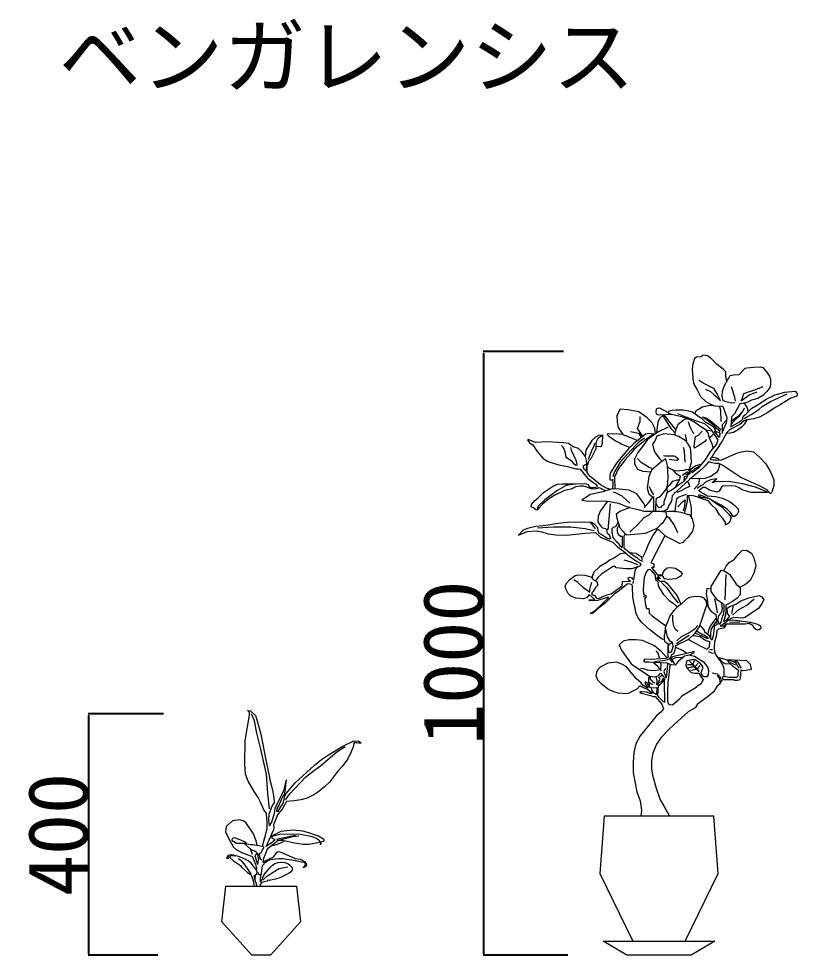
# Model space of a CAD drawing. Header units: millimetres. Extents: x -63086 to 83971, y -129912 to 13382.
# Drawn here: x 50552 to 51843, y -39499 to -37948 of the extents above; entities that cross this region are included whole.
import ezdxf

# ---------------------------------------------------------------- set-up
doc = ezdxf.new("R2010")
doc.units = ezdxf.units.MM
doc.layers.get('0').update_dxf_attribs({"lineweight": 0})
doc.layers.add('観葉植物', color=92, linetype='Continuous', lineweight=9)
doc.styles.get("Standard").update_dxf_attribs({"font": 'MS Mincho.ttf'})
doc.dimstyles.new('ISO-25', dxfattribs={"dimtxt": 2.5, "dimasz": 2.5, "dimexe": 1.25, "dimexo": 0.625, "dimtad": 1, "dimtxsty": 'Standard', "dimcen": 2.5, "dimadec": 0, "dimazin": 0, "dimtfac": 1, "dimtmove": 0, "dimatfit": 3, "dimfxl": 1, "dimarcsym": 0})

# ---------------------------------------------------------------- blocks, each defined once
blk = doc.blocks.new('*D1029')
at = {"layer": 'Defpoints', "color": 0, "ltscale": 10, "transparency": 16777216}
for p in [(51323.2, -38499), (51456, -38499), (51463.1, -39499)]:
    blk.add_point(p, dxfattribs=at)
at = {"layer": '観葉植物', "color": 0, "lineweight": -2, "ltscale": 10, "transparency": 16777216}
for p, q in [((51455.4, -38499), (51321.9, -38499)), ((51323.2, -39496.5), (51323.2, -38501.5)), ((51462.4, -39499), (51321.9, -39499))]:
    blk.add_line(p, q, dxfattribs=at)
at = {"layer": '観葉植物', "color": 0, "ltscale": 10, "transparency": 16777216}
for points in [[(51322.8, -38501.5), (51323.6, -38501.5), (51323.2, -38499)], [(51322.8, -39496.5), (51323.6, -39496.5), (51323.2, -39499)]]:
    blk.add_solid(points, dxfattribs=at)
at = {"layer": '観葉植物', "color": 0, "ltscale": 10, "transparency": 16777216, "insert": (51272.5, -39014.5), "char_height": 100, "attachment_point": 5, "rotation": 90}
blk.add_mtext('1000', dxfattribs=at)
blk = doc.blocks.new('*D1033')
at = {"layer": 'Defpoints', "color": 0, "ltscale": 10, "transparency": 16777216}
for p in [(50668.4, -39099), (50792.5, -39099), (50783.5, -39499)]:
    blk.add_point(p, dxfattribs=at)
at = {"layer": '観葉植物', "color": 0, "lineweight": -2, "ltscale": 10, "transparency": 16777216}
for p, q in [((50791.9, -39099), (50667.2, -39099)), ((50668.4, -39496.5), (50668.4, -39101.5)), ((50782.9, -39499), (50667.2, -39499))]:
    blk.add_line(p, q, dxfattribs=at)
at = {"layer": '観葉植物', "color": 0, "ltscale": 10, "transparency": 16777216}
for points in [[(50668, -39101.5), (50668.8, -39101.5), (50668.4, -39099)], [(50668, -39496.5), (50668.8, -39496.5), (50668.4, -39499)]]:
    blk.add_solid(points, dxfattribs=at)
at = {"layer": '観葉植物', "color": 0, "ltscale": 10, "transparency": 16777216, "insert": (50617.8, -39299), "char_height": 100, "attachment_point": 5, "rotation": 90}
blk.add_mtext('400', dxfattribs=at)
blk = doc.blocks.new('ベンガレンシス（CAD素材.com）')
at = {"color": 0, "linetype": 'ByBlock', "lineweight": -2}
for points in [[(9.5, 213.2), (9.5, 220.2), (8.6, 234.5), (8.4, 235.6), (4.9, 239.6), (-1.9, 254.9), (-5.1, 261.1), (-11.8, 271.4), (-21.8, 288.3), (-26.1, 300.2), (-27.4, 315.8), (-26.6, 355.7), (-19.4, 397.7), (-19.4, 402), (-23.1, 405.7), (-17.7, 404.7), (-9.7, 397.1), (-6.2, 386.1), (-1, 366.4), (5.2, 335), (14.6, 288.3), (18.6, 273.9), (20.8, 260.9), (21.4, 252.6), (18.3, 248.2), (12.7, 233.1), (12.1, 224.5), (13.2, 214.6)], [(13.5, 242.5), (10.6, 267.9), (8.4, 300), (-1.3, 343.6), (-7.5, 368.1), (-11.2, 388.3), (-16.3, 400.1)], [(27.5, 237.7), (31.3, 244.4), (36.1, 251.2), (38, 258.4), (38.6, 263), (41.5, 268.1), (56, 285.4), (87.5, 314.2), (99.9, 324.1), (111.5, 332.2), (135.2, 346.2), (153.5, 355.1), (161.1, 354.8), (164, 353), (165.4, 351.1), (161.3, 351.1), (158.4, 352.1), (154.3, 352.1), (153.5, 351.9), (152.7, 346.2), (149.2, 337.1), (143.6, 325.5), (134.1, 312.6), (126.6, 304.2), (113.1, 287), (104.8, 279.2), (95.4, 271.4), (87.3, 265.7), (76, 260.3), (65.7, 257.4), (54.7, 255.7), (41.8, 254.7), (35.6, 243.9), (27, 232.6), (20.2, 216.2), (21, 211.3), (20, 207.8), (7.8, 179.8)], [(40.2, 257.6), (46.6, 266.7), (73.3, 294.8), (86.1, 305.2), (98.9, 314.2), (125.4, 336.9), (139.3, 346)], [(27.5, 237.7), (26, 238), (26.5, 243.1), (29.5, 248.4), (33.4, 257.9), (37.6, 265.6), (38.6, 265.8), (40.3, 275.7), (40.6, 281.6), (42, 290.5), (40.3, 286.5), (37.2, 273.5), (35.9, 269.5), (22.4, 243.7), (21.6, 234.5), (16.9, 220.3), (13.7, 215.1)], [(-6.6, 182.6), (-8.2, 189.3), (-13, 201.4), (-25.7, 220), (-30, 222.7), (-35.7, 224.6), (-47.5, 222.7), (-58, 213.5), (-59.1, 204.7), (-54, 193.1), (-46.2, 179.3), (-40.8, 174.5), (-31.3, 169.9), (-17.9, 164.5), (-15.2, 164), (-9.5, 151.1), (-7.7, 144.3), (-8.2, 141.4)], [(2, 180.7), (9.5, 209.2), (9.7, 213.5)], [(8.9, 181.2), (16.6, 186.5), (22.8, 191.5), (18.8, 193), (18, 194.7), (17.3, 197.4), (30.6, 200.4), (51.6, 201.3), (65.2, 200.4), (81.9, 197.2), (91.8, 193.9), (95.2, 191.3), (98.2, 186.5), (97.4, 183.1), (99.1, 184.6), (99.2, 187.1), (99.6, 188.5), (103.1, 189), (104.3, 189.6), (104.1, 192), (101.8, 193), (94.9, 197.1), (78.7, 202.6), (69.1, 205.5), (52.5, 207.2), (32.6, 205.3), (16.9, 197.4)], [(-8, 170.5), (-10.4, 172.2), (-14.4, 173.6), (-17.6, 175.8), (-25.6, 183.2), (-29, 185.2), (-41.8, 185.4), (-41.4, 185.8), (-42.5, 186.1), (-44.8, 187.9), (-47.4, 188.8), (-48.5, 190.5), (-48.2, 192), (-46.9, 194), (-45, 195), (-37.1, 192.6), (-31.4, 190.2), (-27.3, 187.8), (-23.9, 184.1)], [(3, 153.8), (4.5, 160.9), (9.4, 173), (9.7, 175), (12.1, 178), (27.7, 190.2), (51.6, 196.9), (62, 197.9)], [(17.1, 181.9), (21.5, 182.2), (27, 184), (34.9, 187.3), (38.3, 189.8)], [(25.9, 192), (29.9, 193.4), (53.3, 198.4), (57, 198.6)], [(29.1, 190.3), (33.1, 190.5), (43, 189.1), (52.3, 186.6), (69.4, 184.3), (78.7, 184.1), (88.3, 185.6), (93.5, 187), (98.4, 187.6)], [(0.9, 157.8), (-1.5, 159.2), (-3.2, 165.5), (-3.2, 168.9), (-1.1, 169.2), (0.6, 170.6), (2.3, 174.4), (3.8, 176.6), (4.9, 179.3), (2.2, 180.4), (-14, 182.7), (-18.2, 182.9), (-27.9, 185)], [(-14.7, 166.9), (-17.4, 174.8)], [(3.2, 153.9), (8.3, 157.8), (11.8, 158.5), (14.2, 160.4), (17.4, 161.3), (20.8, 163.6), (26.2, 171), (28.5, 171.8), (32.5, 170.9), (50.3, 163.3), (56.2, 160.4), (64.3, 159), (68.3, 157.3), (71.6, 155.1), (74.5, 152.1), (74.7, 149.6), (74, 146.9), (70.1, 144.9), (70.2, 145.7), (71.1, 146.4), (73, 148.5), (73.5, 151.3), (70.4, 154), (67.2, 154.4), (50.6, 157.8), (42.6, 158.4), (35.6, 159.5), (29, 159.7), (19.1, 158.9), (11.2, 156.9), (5.4, 152)], [(-12.1, 131.3), (-7.4, 134.9), (-6.7, 137.7), (-7.4, 140.3), (-16.5, 152.4), (-21.7, 156.4), (-31.5, 161.6), (-38, 163.8), (-41.9, 164.5), (-50.8, 164.2), (-51.5, 163), (-53.7, 162.6), (-54.7, 160.1), (-56.4, 160), (-56.9, 161.3), (-55, 164.3), (-54.7, 165.7), (-52.8, 166.3), (-46.8, 166.2), (-42.6, 164.8)], [(-53.2, 163), (-46.3, 156.3), (-34.5, 148.7), (-32.6, 146), (-22.7, 137.1), (-17.3, 134), (-16.7, 133), (-13.3, 123.1)], [(-16.7, 135), (-26.8, 149.4), (-31.3, 154.9), (-37.9, 160)], [(-7.5, 169.8), (-8.2, 167.7), (-10.9, 164.8), (-6.3, 151.1), (-5.8, 150.3), (-4.7, 157.8)], [(-7.5, 170.1), (-5.6, 166.2), (-5.7, 163.3), (-4.6, 160), (-4.5, 158)], [(-2.1, 125.2), (-1.9, 121.2), (1.7, 124.9), (2, 127.5), (4.9, 133.6), (14.2, 145), (18.5, 149.1), (22.4, 151.8), (28, 153.4), (34.1, 154), (38.8, 153.6), (44.1, 152), (47.6, 149.5), (50.7, 145.7), (51.6, 142.4), (50.2, 138.9), (46.3, 135.8), (31, 128.1), (23.5, 125.9), (13, 123.7), (10.9, 124.4), (9.6, 122.9), (1, 120.5), (-2.1, 117.4), (-2.2, 114.5)], [(5, 151.7), (1.3, 147.9), (-0.1, 136.4)], [(3.3, 125), (8.5, 130.5), (15.1, 135.1), (29.9, 143.8), (44.2, 146.7)], [(-12.4, 131.3), (-10.4, 125.2), (-9.5, 121.2)], [(-10.3, 125.7), (-9.4, 134)], [(-0.5, 136.3), (0.4, 135.2), (-0.3, 133.1), (-3.9, 133.2), (-4.5, 134.3), (-4.7, 135.3), (-4.5, 136.9)], [(-1.5, 132.8), (-2, 125)], [(-13.5, 123.5), (-12.1, 117.9), (-12.1, 113.9)], [(-9.2, 121.1), (-8, 114.6)]]:
    blk.add_lwpolyline(points, dxfattribs=at)
blk.add_lwpolyline([(-15.4, 0), (-65.1, 55.5), (-58.5, 114.7), (58.5, 114.7), (65.1, 55.5), (15.4, 0)], close=True, dxfattribs=at)
blk = doc.blocks.new('ベンガレンシス2（CAD素材.com）')
at = {"color": 0, "linetype": 'ByBlock', "lineweight": -2}
for points in [[(112.3, 950.6), (110.9, 959.4), (110.6, 966.4), (107.5, 970), (96, 979.3), (85.9, 989.2), (80.5, 993.1), (72.9, 994.3), (70.7, 991.7), (69.3, 991.2), (62, 990.6), (58.9, 988.3), (56, 979.9), (54.9, 970.9), (55.8, 956.8), (57.2, 947.3), (63.4, 936.8), (69, 925.6), (77.4, 917.4), (86.2, 912.4), (94, 909.8), (101.6, 910.1), (105.9, 909.8), (112, 892.4), (112.3, 889.8), (111.5, 881.7), (104.9, 866.7), (104.6, 864.5)], [(125.8, 914.9), (119.9, 914.6), (111.2, 916.6), (106.4, 918.3), (104.7, 926.1), (105, 934.9), (109, 945), (118.2, 960.2), (123.3, 961.6), (132.6, 961.9), (143, 972.3), (145.5, 972.9), (156.8, 974), (168.6, 974.6), (172, 973.7), (177.9, 966.7), (183, 959.1), (184.7, 954), (184.9, 945.8), (183.8, 940.5), (178.7, 934), (172.3, 927.3), (163.6, 922.2), (153.4, 919.7), (148.6, 916.9), (144.1, 915.2), (134, 913.5), (125.2, 897.1), (120.2, 891.8), (119.3, 875.6), (133.2, 883.4), (138.9, 888.2), (139.4, 892.9), (143.9, 896.3), (153.8, 906.2), (167.3, 914.1), (177.7, 921.4), (192.3, 928.4), (208.4, 932.9), (225.5, 934.6), (229.2, 930.7), (228.6, 926.4), (218.5, 922.8), (211.2, 918.6), (200.8, 911.8), (190.9, 906.2), (180.5, 899.1), (167.6, 891.8), (157.4, 888.4), (145.6, 886.8), (141.1, 885.4), (133.8, 879.2), (116.9, 870.2), (112.7, 865.9), (105.4, 852.7), (99.7, 844.5)], [(101.7, 919.1), (96.4, 930.2), (91.8, 937), (92, 938.1), (73.2, 947.8), (66.3, 952)], [(77, 937.7), (85.5, 933.9), (90.8, 928.8), (95.5, 925.1), (101.8, 918.7)], [(126.9, 917.8), (125.9, 924.6), (120.4, 941.9)], [(136.3, 918.5), (138.4, 923.4), (139.8, 929), (141.4, 930.4), (145.1, 932.5), (157.2, 936.2), (168.6, 940.3), (172.5, 942.2)], [(136.8, 919.2), (150.7, 928.7), (162.7, 933.1)], [(141.4, 889.1), (146.7, 892.5), (153.9, 896.2), (165.8, 904.8), (170.8, 909), (185, 917.3), (212.5, 929.9)], [(-5.7, 863), (-7, 873.4), (-11.1, 881.9), (-20.1, 890.9), (-33.6, 900.4), (-51.6, 903.6), (-64.2, 904.5), (-70, 894.1), (-69.6, 883.3), (-67.8, 874.3), (-60.1, 862.6)], [(97.7, 854.5), (88.9, 868.4), (79.3, 869.5), (67.5, 876.6), (58.8, 883), (48.9, 888.1), (39.3, 891.5), (21.3, 895.7), (12, 895.4), (0.5, 894.6), (-2.9, 895.6), (-4.4, 897.4), (-4.8, 899.9), (-4, 905), (-1.8, 906.2), (0.8, 906.7), (15.4, 899.3), (20.8, 896)], [(99.6, 857.7), (92.8, 867.5), (93.7, 870.6), (92, 873.2), (87.5, 877.1), (76.8, 883.3), (71.7, 888.7), (65.8, 891.7), (55.7, 899.6), (49.5, 901.3), (39.6, 902.7), (28.1, 903), (21.3, 902.2), (15.1, 900.5)], [(59.7, 897), (61.7, 902.6), (66.2, 904.7), (71.7, 908.6), (84.7, 911.2), (89.3, 911.2)], [(99.9, 909.8), (100.6, 906.6), (102.1, 902.9), (102.7, 884.1)], [(120.3, 885.1), (127.3, 890.9), (131.2, 893.2), (137.9, 900.1)], [(120.4, 880), (126.2, 887.4), (133.6, 893.4), (139.1, 900.8), (141.9, 906.6)], [(147.9, 900.2), (147.3, 904.1), (145.3, 909), (143.5, 911.6), (139.8, 914.4)], [(-26.8, 859.4), (-35.9, 872.8), (-32.7, 880.1), (-31.4, 884.3), (-31, 892.7)], [(-3.4, 865.3), (-1.2, 883.9), (1.3, 889.8), (8.1, 896)], [(26.4, 865.7), (21.4, 871.2), (7, 893.4), (7, 895.1)], [(7.5, 895.1), (10.3, 892.6), (27.8, 870.1)], [(26.7, 861.4), (26.7, 866.1), (28.9, 873.2), (31.7, 879.6), (42.4, 887.8), (46.4, 888.4)], [(87.8, 870), (75.7, 880.1), (59.4, 885.7), (45.1, 891.6), (31, 896.7)], [(101.1, 867.4), (95.5, 872.5), (89.7, 879), (83.9, 883), (80.9, 885.8), (74.9, 889.5), (72.1, 891.6)], [(102.5, 870.2), (84.9, 885.1), (77.5, 889.7), (74.2, 890.6)], [(105.4, 868.1), (105.5, 879.3), (111.5, 885.8)], [(112.5, 865), (118.2, 865.4), (123.2, 866.6), (131.8, 871.4), (138.4, 876.4), (142, 880.2), (146.1, 886.8)], [(15.2, 874.7), (-1.9, 866.5), (-18.8, 854.4), (-23.9, 847.4), (-35.2, 833), (-40.6, 822), (-40.8, 813.9), (-35.4, 805.1), (-27, 801.8), (-19.7, 801.5), (-13.5, 800.6)], [(57.7, 863.9), (55.3, 867.6), (51.1, 876.6), (48.9, 883.6)], [(90, 840.8), (88.9, 845.3), (85.8, 851.5), (83.2, 858), (82.1, 864.5), (78.2, 869.8)], [(-122.4, 826.8), (-127.1, 833.6), (-133.3, 839.2), (-142.3, 842), (-150.2, 847.9), (-158.4, 849), (-186, 850.4), (-204.3, 849.6), (-209.3, 851), (-216.4, 854.4), (-217.8, 854.1), (-214.4, 849), (-209, 845.4), (-201.7, 834.4), (-192.7, 823.7), (-185.4, 818.4), (-177.2, 815.5), (-166, 812.4), (-151.6, 809.9), (-138.1, 805.7), (-133.9, 805.7), (-130.8, 805.1), (-118.7, 790.5), (-109.7, 783.5)], [(-93.9, 861.4), (-100.1, 860.9), (-105.2, 858.3), (-111.4, 853), (-121.2, 836.9), (-122.6, 826.2), (-120.7, 819.5), (-120.4, 813.3), (-121, 802), (-123.8, 804.6), (-125.2, 808.8), (-125.2, 811.3)], [(-80.4, 771.6), (-87.2, 773.6), (-97, 779.5), (-114.8, 793.9), (-119, 799.5), (-119, 811.9), (-118.1, 813), (-116.2, 819.2), (-112.2, 822.9), (-105.2, 837.2), (-104.1, 840.3), (-104.4, 848.5), (-103.2, 852.1), (-100.7, 856.4), (-98.2, 858.9), (-93.9, 861.7), (-94.2, 847.9), (-95.1, 844), (-95.9, 842.6), (-97.6, 842.3), (-104.1, 842.8)], [(-36.2, 852.8), (-50.3, 859), (-61, 862.6), (-70.3, 863.9), (-76.8, 863.2), (-84, 863.9), (-86.1, 862.8), (-83.2, 859.7), (-78.1, 856.8), (-71.9, 851.9), (-66.3, 849.6), (-61.7, 846.5), (-48.7, 841.5)], [(-8.8, 863.4), (-15.6, 864.1), (-22.3, 863.3), (-42.2, 847), (-50.4, 838.8), (-63.5, 824.1), (-70.3, 815.2), (-80.7, 798.8), (-81.4, 791.4), (-81.4, 787.4), (-77.2, 786.8), (-77.2, 788.9), (-76.6, 781.4), (-77.2, 772.4)], [(-24.3, 856.6), (-32.7, 850.7), (-39.1, 844.2), (-64.4, 816.7), (-73.9, 800.6), (-76.3, 792.8)], [(-8.4, 863.5), (-21.4, 854.4), (-28.6, 848.8), (-40.9, 838.4), (-46.2, 831.7), (-56.3, 820.5), (-67.3, 806.4), (-73.8, 792.1), (-73.3, 772.2)], [(-47.4, 867.9), (-34.1, 864.7), (-29.2, 857.2)], [(55.4, 798.9), (51.2, 803.4), (50.3, 805.9), (51.2, 807.3), (53.7, 815.8), (53.4, 828.4), (52.3, 840.8), (47.8, 847.8), (42.7, 853.2), (32.3, 859.4), (25, 862.2), (8.1, 863.9), (-3.4, 859.8), (-7.1, 851.5), (-11, 846.7), (-8.8, 837.4), (-6.5, 832.1), (0.8, 822.8), (5.3, 818.6)], [(46.4, 851.8), (43.9, 862.8)], [(97.6, 854.6), (95.3, 846.4), (85.5, 835.2), (77, 822), (73.1, 816.9), (64.1, 806.5), (54.8, 799.4)], [(78.9, 854.5), (75.7, 851), (65.2, 843.7), (58.3, 839.9), (58.3, 843.1), (60.5, 859.4), (65.6, 861.7), (71.8, 868.3)], [(90.6, 864.2), (88.9, 860.8), (83.8, 857.4)], [(100.7, 858.5), (101.5, 864.2), (100.4, 866.1), (96.2, 866.7), (93, 868)], [(-146.6, 841.3), (-145.4, 836.8), (-137.8, 820.1), (-136.8, 815.4), (-135.8, 813.2), (-136.1, 811.9), (-137.3, 811.2), (-139.8, 812.9), (-143.2, 817.6), (-154.1, 824.7), (-155.2, 831.7), (-157.3, 838.1), (-159.2, 842), (-161.4, 844.4)], [(-117.1, 821.9), (-110.2, 838.7), (-108.1, 842.6), (-106.3, 848.2)], [(43.2, 817), (42, 835.3), (40.7, 841)], [(100.1, 844.2), (92.7, 834), (87.9, 826.2), (84.1, 821.8)], [(-11.4, 806.1), (-16.3, 808.1), (-29.4, 816.1), (-35.7, 823)], [(-4.9, 757.1), (-0.3, 759), (3.9, 762.4), (10.9, 770.3), (13.6, 775.9), (14.8, 782.6), (15.3, 792.6), (14.3, 811.3), (11.1, 822.5), (2.9, 816.6), (-12.3, 803.4), (-17, 793.3), (-19.5, 773.6), (-17.5, 766.3), (-16.1, 763.3)], [(7.3, 828.1), (9.4, 827.2), (12.7, 827.4), (24.7, 827.1), (26.7, 826.6), (30.9, 823.4), (32.4, 821.4), (29.7, 819.7), (16.6, 821)], [(84.6, 821.4), (90, 820.8), (95.1, 820.8), (101.8, 820), (109.1, 822.8), (117.6, 827), (129.1, 831.8), (136.7, 834.1), (146.3, 835.7), (156.4, 834.1), (166.3, 825.1), (177, 813.8), (184.6, 800.8), (190.5, 787.6), (190.2, 778.1), (187.6, 769), (185.4, 764.5), (183.4, 766.2), (180, 770.5), (167.9, 776.9), (151.6, 784), (135.6, 791.6), (105.8, 811.3), (99.3, 814.6), (93.9, 814.6), (87.5, 815.8), (82.1, 817.5)], [(99.6, 820.5), (96.7, 823.1), (93.9, 824.2), (89.9, 824.7), (86.2, 824.2)], [(-125.1, 810.8), (-123.1, 812.4), (-120.7, 813.4)], [(14.8, 809.2), (16.9, 806.8), (21, 805.4), (26.1, 802.7), (41.7, 803.4), (46.5, 805), (48.3, 804.5), (50, 802.5), (51.9, 798.7), (49.8, 796.9)], [(82.3, 817.4), (76.7, 810.6), (67.2, 801.8), (51.2, 788.6), (29.4, 768.7)], [(99.7, 814.1), (99.7, 809.9), (98.3, 803.9), (95.5, 799.5), (85.7, 793.2), (76, 789.8), (51.2, 789.3)], [(51.5, 803.4), (53.4, 805.8), (59.9, 810.6), (68.8, 813.3)], [(53.7, 801.5), (59.1, 805.8), (66.3, 810.1)], [(41.6, 793.1), (41, 785), (32.6, 779.3), (23.6, 772.3), (12.9, 766.1), (11.4, 760.2), (7.8, 750.9), (7.8, 746.4), (4.7, 744.4), (3, 742.2), (0.2, 741.3), (-2.1, 742.8), (-5.2, 749.2)], [(23, 803.8), (26.9, 799.6), (30.9, 796.2), (34.8, 794.3), (34.2, 788.3), (27.5, 776.5)], [(39.1, 795.3), (47.2, 801.5)], [(49.8, 796.7), (46.8, 794.1), (45.9, 791.1), (40.5, 784.6)], [(41.9, 793.4), (46.1, 792.3)], [(44.3, 796.1), (49.9, 800.1)], [(-88.1, 769.2), (-92.9, 771.8), (-98.4, 774.1), (-100.8, 773.9), (-106.6, 772.3), (-112.2, 772.9), (-121.2, 776.2), (-125.3, 777.3), (-130.2, 777.3), (-138.1, 775.7), (-145.8, 772.3), (-156.9, 769.7), (-173.5, 761.4), (-185.1, 753.9), (-193.5, 746.5), (-200, 740.3), (-202.1, 737.2), (-204.4, 738), (-205.6, 740.3), (-211.8, 742.6), (-211.1, 746.5), (-206.5, 753), (-201.1, 757.4), (-191.6, 766.7), (-176.4, 776.7), (-168.4, 780.3), (-160.1, 780.8), (-138.6, 780.8), (-124, 781.5), (-120.3, 781.1), (-117.3, 779.7), (-116.5, 777.1), (-113.1, 775), (-108.9, 774.6), (-102.6, 776), (-101.9, 776.9), (-103.1, 779), (-109.6, 783.3)], [(-139.3, 780.4), (-154.1, 778), (-169.3, 769.1), (-189.2, 754.5), (-200.3, 743.9), (-202.6, 737.5)], [(-8.3, 762.7), (-14.8, 773.2), (-15.6, 776.2)], [(14.8, 767.1), (13.7, 769.9), (13.8, 774.3), (15.7, 777.5), (19, 780.2), (23.1, 785.1), (30.3, 787.3), (33.5, 787.4)], [(30.1, 766.9), (36.3, 769.2), (43.9, 773.7), (48.7, 775.7), (51.2, 777.4), (47.6, 785)], [(58.5, 772.3), (66.4, 781.3), (67, 789.5)], [(63.5, 773.5), (69.6, 778.4), (73, 780.1), (77.6, 784), (85.7, 788.1), (94.6, 789.8), (95.9, 788.9), (91.1, 784.7), (87.9, 782.6)], [(88.6, 783), (94.6, 784.7), (115.6, 785.6), (138.6, 781.7), (159.5, 775.7), (178, 768.2), (179.9, 766.4), (170.1, 766.8), (152.3, 766.8), (137.9, 771.2), (132.6, 774.5), (127, 777), (106.6, 777.5), (103.4, 775.6), (99.7, 768.9), (96, 767.3), (83.9, 770.5), (76.3, 774.9), (71.9, 774.9)], [(-24, 741.4), (-23.1, 744.1), (-25.3, 748.5), (-36.6, 764.3), (-49.2, 770.6), (-66.3, 772), (-77.5, 772.4), (-93.3, 767.9), (-113.6, 763.4), (-128, 753.9), (-116.7, 752.1), (-88.3, 752.6), (-67.2, 749), (-53.7, 743.6), (-47.8, 742.2)], [(-48.1, 749), (-61, 760.3), (-72, 765.9), (-75.8, 767.3)], [(-16.4, 763.8), (-13.1, 761), (-9.1, 759.3), (-9.4, 753.7), (-9.4, 735.9)], [(29.4, 768), (24.4, 765.5), (24.9, 764.6), (21.6, 761.3), (20.7, 752.5), (15.9, 744.7), (14, 739), (5.8, 734.2)], [(44.9, 763.5), (33.1, 758.7), (29.2, 755.6), (27.5, 745.8), (26.3, 734.2)], [(46.8, 761.7), (46.5, 752), (42, 733.2)], [(79.6, 761), (94.3, 760.2), (105, 757.4), (117.9, 750.9), (125.8, 745), (131.1, 739.6), (131.7, 735.1), (128.9, 729.8), (124.9, 726.7), (122.7, 727), (118.8, 732.9), (113.1, 739.1), (102.1, 746.4), (92.6, 751.2), (83.9, 756), (87.8, 754), (94, 748.9), (103.9, 743), (108.3, 738), (115.1, 731.5), (119.6, 725.6), (117.1, 717.1), (110.3, 712.6), (110.3, 716.9), (106.4, 722.8), (100.2, 729.5), (94.6, 738.8), (87.2, 746.1), (82.2, 752.6), (72.4, 755.6), (62.5, 759.6), (56.6, 760.8), (46.4, 761.6)], [(48.3, 761.5), (50.5, 754.5), (53.1, 741), (53.4, 726.1)], [(83.9, 756), (74.5, 760.1), (66.2, 762.8), (65.4, 761.7), (66.7, 760.1), (72.4, 758.2), (76.4, 758.2), (81, 757.4)], [(79.5, 761), (75.1, 763.9), (70.2, 766), (66.6, 769.1), (66.3, 770.7), (71.9, 774.9)], [(-85.4, 752.1), (-97.3, 735.4), (-100.7, 726.6), (-101.4, 718.5), (-98.9, 713.4), (-96.1, 710), (-93.5, 708.1), (-88.9, 706.9), (-87.3, 705.8), (-86.6, 701.1), (-85.7, 698.6), (-84.5, 697.9), (-81.8, 695.4), (-80.6, 689.8)], [(-84, 704.9), (-80.2, 748)], [(-23.8, 742.5), (-17.3, 749.2), (-10.2, 758.8)], [(-4.6, 757.6), (-5.7, 742.7), (-5.7, 735.1)], [(31.2, 742.9), (39.5, 751.5), (43.6, 754.4), (41.7, 741.2), (40.1, 735.9)], [(11.1, 734.2), (12.3, 726.6), (6.6, 716.5), (3, 713.7), (-3.5, 706.7), (-22.9, 698.5), (-53.3, 695.7), (-55, 696.8), (-64.3, 707.5), (-69.3, 723.3), (-70.2, 731.4), (-65.1, 735.6), (-57.2, 738.2), (-49.4, 741.6), (-34.4, 738.5), (-25.4, 735.4), (-11.1, 735.4), (0.5, 735.9), (7.5, 735.6)], [(-47.7, 700.8), (-46.4, 703.3), (-34.4, 714.1), (-24.5, 724.9), (-16.3, 729.6), (-11.1, 734.4)], [(8.6, 734.5), (16.5, 735.6), (26.1, 735.6), (36.2, 734), (50.5, 729.5), (55, 722.7), (57.6, 712), (55.3, 702.4), (48, 692), (42.7, 687.5), (38.7, 683), (33.9, 682.2), (21.8, 688.7), (12.3, 693.2), (2.1, 702.7), (-1.5, 705.5)], [(-80.8, 689.3), (-86.4, 691.2), (-96.4, 697.5), (-99.4, 698.6), (-101, 703.2), (-101.5, 708.1), (-106.3, 713.4), (-111.9, 717.1), (-123.5, 717.4), (-152.2, 716.9), (-167.9, 715.1), (-186.9, 711.8), (-204.3, 710.4), (-217.8, 707), (-224.9, 704.2), (-232.7, 696), (-218.7, 701.9), (-203.5, 703.3), (-194.2, 701.3), (-183.8, 698.3), (-170.8, 696.3), (-152.5, 695.7), (-122.4, 699.1), (-105.5, 700.2), (-96.8, 692.6), (-81.9, 686.7), (-76.8, 684.2), (-69.5, 676.9), (-58.8, 669.5), (-48.1, 660.3), (-37.1, 652.7), (-29.8, 648.4)], [(-105, 706.4), (-109.8, 712.4), (-114.1, 716.7)], [(-67.6, 717.2), (-72.3, 709.5), (-75.9, 708.5), (-78.2, 706.5), (-78.2, 701.1), (-76.6, 692.1), (-71.1, 686.1), (-67.9, 683.3), (-65.7, 679.4), (-61.3, 675.6)], [(12.4, 727.7), (16.1, 725.2), (25.8, 711.4), (30.9, 700.1)], [(-107.6, 703.3), (-122.7, 706.4), (-146, 708.9), (-174.8, 708.9), (-201.6, 707.7)], [(-66, 712), (-67.9, 710), (-69.2, 707), (-69.2, 701.8), (-67.6, 697.4), (-63.6, 694.4), (-61.1, 694.2), (-61.1, 675.9)], [(-2.5, 706.2), (-9.5, 696.7), (-17.4, 681.5), (-23, 668), (-27.5, 659)], [(-56.2, 697.6), (-57.3, 696.7), (-58.2, 693.9), (-58.2, 675.3), (-57.8, 674.2), (-50.6, 668.9), (-46, 664.9), (-36.5, 658.7), (-32, 654.7), (-27, 653.1)], [(9.6, 694.7), (-4.5, 667.1), (-13.4, 650.2), (-8.7, 648.5), (-8.4, 642.4), (-12.6, 642.4), (-3, 630.8)], [(107.4, 637), (111.3, 644.3), (116.1, 650.5), (124.5, 655.8), (131.6, 664.6), (138, 670.5), (145.1, 671), (153.5, 666.2), (157.2, 658.4), (160.5, 644.9), (157.2, 633), (151, 620.9), (143.7, 615), (134.1, 609.4)], [(-55.7, 666.1), (-63.8, 664.9), (-75.4, 657.3), (-81.2, 654.9), (-87.5, 650), (-98.3, 644.1), (-107.9, 634.5), (-110.8, 627.7), (-110.4, 624.2)], [(-34.9, 647), (-47.6, 651.9), (-57.8, 654.6)], [(-27.2, 654.9), (-29, 659.8), (-35.3, 663.1), (-37.8, 665.6), (-44.1, 666), (-47.6, 666.8)], [(-30.3, 647.4), (-32.6, 644.6), (-45.2, 640.1), (-54.2, 640.4), (-70.9, 641.8), (-73.4, 644.3), (-75.9, 644), (-79, 642.4), (-95.1, 631.1), (-101.2, 626), (-105.3, 620.2)], [(-34.8, 644), (-39.3, 639), (-41.3, 629.7), (-42.2, 621.9)], [(-17.7, 639.3), (-21.3, 634.5), (-24.4, 626), (-26, 606.2), (-25.8, 598.2), (-21.6, 595.9), (-21.9, 592.3), (-23.3, 592.3), (-23.3, 588.9), (-22.2, 580.4), (-20.8, 574.5), (-17.1, 574.5), (-16.8, 574), (-16.3, 570.9), (-16.3, 566.9), (-11.1, 562.2), (3.5, 551), (11, 546.5)], [(-17.3, 638.7), (-16.6, 639.2), (-15.1, 639.6), (-12.2, 637.1), (-6.6, 629.9), (-6.6, 626.2), (-5.6, 622.7), (-2.7, 619.7), (-0.8, 610.9), (6.9, 598.1), (17.3, 587), (23.1, 583.8), (30.7, 577.1)], [(-2.6, 630.4), (5.9, 630.4), (7.1, 634.1), (9.4, 638.3), (13.8, 641.9), (18.5, 642.4), (27.2, 641.1), (36.3, 635), (38.2, 632), (36.8, 628.3), (31.2, 625), (27.7, 623.7), (16.3, 622.3), (8.3, 623.6), (7.3, 626.9), (6, 628), (1.1, 628.3), (-2.4, 627.6), (0.4, 626), (1.1, 624.4), (1.1, 623.6), (-0.5, 623.6), (-2.9, 624.8), (-4.2, 626), (-3.3, 623.7), (-1, 622), (0.2, 620.6), (2, 619.5), (9.2, 619.9), (13.3, 616), (30, 595.2), (36.1, 581.5)], [(106.8, 581.8), (96.7, 588), (86.2, 602.6), (86.2, 611.1), (95.5, 625.4), (102.9, 638.1), (108.2, 637), (116.6, 631.3), (127.9, 615), (134.7, 609.4), (134.7, 597.3), (129.6, 591.7), (122, 586), (113, 581), (111, 580.4)], [(7.1, 522.7), (-2.7, 528.9), (-15.7, 539.9), (-20.8, 543.9), (-29.2, 552), (-34.3, 559.1), (-37.9, 566.1), (-43.3, 593.1), (-43.9, 610.8), (-43.8, 612.2), (-44.4, 613.2), (-45.5, 614.3), (-51.1, 615.5), (-52.8, 614.6), (-65.5, 604.5), (-74.5, 598.3), (-88.2, 584.6), (-100.2, 574.9), (-106.7, 568.9), (-111.2, 565.7), (-113.9, 565.9), (-106, 571.3), (-95, 581.7), (-82.9, 592.4), (-85.5, 592.8), (-101.8, 587.6), (-114.5, 587.3), (-116.1, 589), (-111.1, 588.7), (-106.6, 589.3), (-115.6, 597.5), (-119.2, 592.7), (-125.4, 590.4), (-138.4, 591.3), (-146.8, 595.5), (-150.5, 599.4), (-154.7, 607), (-155.3, 611.8), (-153, 617.2), (-147.7, 622.5), (-138.9, 629.3), (-133.3, 630.1), (-123.2, 629.5), (-113, 626.7), (-108.3, 621.9), (-103.2, 619.1), (-101.2, 613.2), (-105.2, 609), (-109.4, 602.8), (-111.4, 600.6), (-111.4, 597.7), (-107.1, 596), (-102.9, 591), (-99, 591.3), (-87.4, 596.3), (-79.3, 598.9), (-61, 612.1), (-60.3, 619), (-51.2, 619.9), (-47.2, 619.7), (-50.6, 621.7), (-50.9, 625), (-48.6, 626.4), (-45.2, 625), (-44.1, 623.3), (-42.4, 621.9)], [(-114.9, 600.7), (-125.1, 608.5), (-134.8, 617.7), (-141.3, 621.7)], [(109.9, 588.6), (111.2, 630.8)], [(-114.9, 602.1), (-114.6, 606.1), (-113, 612.6), (-111.1, 617.9)], [(-43.4, 620.2), (-42.9, 619.5), (-42.9, 617.7), (-43.9, 615.3)], [(3.9, 617.5), (12.8, 608.4), (23, 594.1), (31.9, 583.4)], [(85.9, 606.5), (79.4, 607.6), (78, 598.9), (80.2, 586), (81.1, 577.8), (86.1, 569.9), (94.3, 564.3), (96, 547.4), (92, 546), (89.5, 529.4), (87.5, 522.1), (85.3, 525.2)], [(-25.9, 595.8), (-25.4, 594.1), (-24.4, 593.1)], [(26.8, 512.7), (49.4, 523.5), (60.2, 533.4), (66.9, 544.7), (72.3, 559.1), (76.4, 572.1), (79.5, 579.8), (78.6, 586.5), (74.1, 591.9), (68.7, 593.7), (60.6, 594.2), (50.3, 592.8), (45.3, 590.1), (36.7, 581.6), (30.7, 577.1), (25.4, 571.4), (18.2, 562.1), (15.4, 554.5), (10.3, 543.1), (13.6, 527.5), (16.6, 521.7), (21.7, 518.5), (22.6, 516.5), (22.8, 510.4), (20.1, 502), (16.6, 501.2), (15.9, 507.2), (16.3, 515.7), (18.2, 516), (21.5, 518)], [(96.8, 567), (95.5, 577.7), (92.5, 590.7)], [(107.5, 552.8), (112.3, 555.6), (117.4, 561.5), (113.8, 566.3), (113, 574.8), (117.5, 577.6), (127.6, 581.8), (135.8, 587.4), (148.7, 592.2), (166.2, 596.2), (170.4, 593.6), (173.8, 588.8), (170.7, 582.7), (165, 574.5), (142.5, 559.6), (138.9, 558.5), (124.2, 559.6), (120.8, 558.4), (113.7, 554.2), (111.5, 551.9), (105, 547.1), (101.1, 545.7)], [(121.8, 563.5), (132.5, 573), (145.4, 579.9), (157.5, 590.2)], [(107.2, 581.2), (107.5, 574.2), (107, 565.2), (105, 562.1), (103.3, 553.3), (100.2, 547.1), (97.7, 555.3), (99.1, 562.1), (104.4, 569.1), (105.3, 573.9), (104.4, 583.2)], [(110.9, 580.1), (110.9, 572.2), (110.1, 563.5), (106.7, 552.8)], [(120.5, 566.1), (122.2, 574.7), (123.5, 578.2)], [(31.1, 536.2), (27.1, 539.6), (24.8, 545.3), (23.1, 554.5), (22.7, 563.3)], [(10.3, 543.8), (9.6, 534), (8.3, 529), (8.3, 523.9), (9.2, 520.2), (11.7, 518.1), (14.5, 516.5), (14.4, 493.4)], [(29.8, 520.9), (37.2, 528), (49.2, 534), (59.9, 541.2), (64.3, 546.1)], [(76, 534.8), (75.2, 538.3), (67.6, 547.1)], [(94.9, 552.6), (93, 550.7), (86.2, 540.7), (85.4, 533.5), (85.3, 525.2), (83.9, 529.1), (76, 535)], [(81.4, 530.9), (82.2, 536.7), (84.9, 544.5), (94.6, 558)], [(116, 555.3), (122.2, 555.9), (151.7, 551.9), (163.2, 548.3), (168.3, 545.5), (168.6, 541.2), (166.1, 539.3), (163.2, 538.4), (160.7, 539.5), (157.1, 542.4), (155.9, 545.7), (149.2, 549.4), (142.7, 548.5), (111.5, 548.5), (110.3, 545.5), (106.7, 541.8), (98.8, 540.1), (95.7, 537.3), (94.6, 528), (91.8, 519), (91.2, 510.6), (92, 501.5), (96, 495.1), (101.6, 487.8), (106.7, 477.9)], [(101.3, 545.9), (106.4, 545.2), (110.9, 547.7), (108.9, 550.1)], [(117, 551.9), (134.2, 552.3)], [(28.8, 516.5), (42.6, 525.8), (50.2, 530.3)], [(84.1, 519.2), (78.4, 521.1), (72.5, 524.3), (68.2, 527.3), (60.9, 528.6), (55.1, 529)], [(81.9, 525.1), (81, 524.6), (79.1, 524.6), (70.6, 528.9), (59.6, 533.7)], [(81.9, 524.9), (79.8, 526.7), (76.8, 528.4), (74.9, 530.5), (71.4, 531.3), (61.9, 536.7)], [(13.3, 492.9), (4.3, 502.5), (-7.5, 512.4), (-27.3, 521.4), (-38.1, 522.8), (-50.2, 522.8), (-59.2, 520.5), (-66, 514.2), (-61.9, 505.6), (-46.2, 482.7), (-16, 462.4), (-7, 461.5), (-0.2, 463.3), (1.1, 466), (2.5, 467.4), (7.9, 460.6), (9.2, 458.4), (8.8, 453.4), (8.9, 418.8), (7.2, 419.7), (0.9, 426.4), (-1.8, 429.9), (-1.1, 447.1), (2.1, 448.5), (6.9, 453.6), (8.7, 459.1)], [(47.8, 523.5), (58.8, 517.3), (71.5, 511.1), (79.4, 506.9)], [(83.9, 519.6), (83, 510.3), (79.6, 506.9)], [(27.4, 511.8), (26.3, 505.6), (24, 499.1), (20.6, 497.7), (19.3, 493.1), (26.8, 496), (55.5, 502.8), (57.8, 503.6), (57.2, 500.3), (50.6, 497.1), (42, 495.5), (31.9, 486.8), (26.8, 480.3), (20.1, 481.1), (13.6, 483.7), (-17.1, 485.6), (-23.3, 485.6), (-25, 488.4), (-23, 491.3), (-12.6, 490.7), (10.8, 492.4), (13.3, 492.7), (14.7, 493.5)], [(0.7, 491.9), (-1.5, 500.4), (-4.5, 504.2)], [(27.4, 510.4), (40.3, 504.6), (46.1, 500.7)], [(51.9, 497.2), (59.1, 495.4), (73.9, 485.9), (77.4, 481), (80.6, 477.8), (82, 471.7), (81.3, 464.5), (79.1, 461.3), (75.8, 461.5), (72.6, 462.5), (69.6, 468.3)], [(90.5, 500), (87.3, 500.5), (82.2, 502.8)], [(88.5, 505.9), (86.1, 505.7), (83.9, 506.7)], [(-19.7, 443), (-26.9, 447.6), (-29.4, 451.1), (-37.5, 457.9), (-54.6, 478.3), (-61.4, 482.4), (-70.7, 485.7), (-85, 483.6), (-97.3, 477.5), (-101.2, 473.4), (-103.8, 468.3), (-104.5, 463.7), (-102, 456.5), (-95.7, 450.4), (-82.9, 440), (-75.3, 436.8), (-68.1, 434.5), (-51.4, 433.8), (-36.4, 441.6), (-31.9, 446.1), (-18.5, 440), (-11.3, 434.9), (-12, 433.8), (-15.2, 433.8), (-20.4, 436.1), (-28.7, 436.6), (-31.9, 436.5), (-31, 434.7), (-14.1, 430.1), (-9.9, 428.7), (-6.5, 428.4), (4.9, 415.7), (7.2, 408.3), (3.7, 403.4), (-3, 398)], [(4.2, 471.1), (-2.2, 478.6), (-9.2, 484.5)], [(17.6, 490.5), (9.5, 488.4), (-7.1, 486.2)], [(3.1, 473.2), (3.4, 481), (2.3, 484.5)], [(13.9, 483.3), (13.2, 468.8), (11.9, 459.5), (10.9, 461.8)], [(18.3, 481.9), (17.4, 476.9), (16.9, 469.4), (14.7, 452.1), (13.9, 436.1), (13.9, 421.9), (14.7, 418), (16.2, 415.9), (17.4, 415.4), (22.1, 415), (33.2, 424), (39, 430.5), (43.1, 433.3), (57.1, 441.4), (63.5, 445.4)], [(22.3, 485.1), (18.6, 491.2), (16.1, 493.3)], [(19.5, 493.3), (21.1, 491.1), (24.9, 482.8)], [(23, 491.3), (27.8, 493), (38.6, 493.9)], [(69.7, 468.4), (70.6, 469.6), (72.8, 475.4), (72.6, 478.2), (68.3, 483.9), (59.8, 489.2), (54.9, 489.6), (45.9, 488), (44.8, 484.6), (44.7, 480.8), (45.8, 477.4), (48.3, 473.4), (53.5, 468.6), (59.1, 467.2), (65.7, 467.5)], [(54.7, 481), (48.8, 481.2), (46.7, 480.4)], [(66.6, 470.8), (57, 481), (50.3, 487.1)], [(53.8, 482.9), (59.7, 476), (63.6, 472.8), (65.6, 469.4)], [(57, 483.2), (57.7, 485.7), (59.5, 487.9)], [(60.7, 479), (64.8, 484.1)], [(132.4, 471.5), (130, 472.6), (123.3, 477.7), (117.3, 483.1), (114, 488.9), (102.2, 492.4), (98.5, 492.6), (103.8, 486.6), (109, 483.1), (118.7, 482.8)], [(124.4, 455.8), (130.3, 455.7), (134.5, 456.8), (135.3, 459), (136.1, 473.1), (139.5, 471.8), (144.4, 472.2), (153.2, 474), (151.6, 481.9), (145.5, 488), (111.7, 489.6)], [(128, 484.5), (123.7, 486.3), (115.9, 488.5)], [(127.5, 480.8), (118.6, 484.3)], [(136.1, 474.8), (131.8, 484.2), (125.1, 488.8)], [(132.9, 474.8), (126.1, 486.6)], [(-0.2, 472.1), (-10.1, 471.3), (-18.9, 472.5), (-25.4, 474.5), (-30.5, 475.3)], [(10.5, 475), (9.1, 473.1), (8.2, 469.7), (10.5, 462.7)], [(57, 477.2), (53.3, 477), (48.3, 475.5)], [(62.2, 473.5), (52.8, 471.6)], [(66, 467.3), (70.7, 459.9), (73.3, 456.9), (70, 449.7), (63.3, 445.6)], [(64.4, 475), (65.8, 478.3), (68, 480)], [(88.1, 467.7), (96.2, 466.3), (101.3, 461.3), (102.4, 457.6)], [(106.8, 477.5), (107.6, 473.3), (107.6, 462.5), (116.6, 460.8), (129.1, 460.9), (131.4, 462.7), (131.4, 467.1), (132.4, 473.1)], [(-19.4, 443), (-18, 443), (-19, 444.9), (-22.6, 449.5), (-23, 452.7), (-21.9, 452.9), (-20.8, 452.9), (-19.4, 450.4), (-18.7, 448.1), (-17.9, 447.3), (-16.9, 445.2), (-15.2, 444.6)], [(-16, 462.7), (-17.3, 458.5), (-17.3, 451.8), (-16.4, 447.9), (-16.2, 444.7), (-12.3, 443.2), (-4.8, 443.3), (-3.7, 443.2), (-4.2, 431.2), (-7.4, 433.7), (-11.1, 437.9), (-12, 439.8), (-12.5, 443)], [(-9.8, 448.4), (-12.9, 449), (-16, 451.2)], [(-6.3, 450.9), (-9.6, 452.3), (-12.1, 454.9), (-14.3, 456.4), (-14.3, 460.9)], [(-5, 461.8), (-3.4, 454.8), (-4.1, 448.2)], [(-2.5, 447.7), (1.4, 457.1), (0, 460.8), (5, 463.3)], [(-1, 448.4), (0.2, 452.3), (4.8, 453.3), (7, 458.8)], [(124.7, 456.2), (105.7, 456.2), (103.9, 455.5), (100.4, 449.2), (96.2, 445.5), (91.5, 438.3)], [(96.5, 463.3), (100.1, 457.7), (101.1, 450.5)], [(106.1, 462.3), (105.1, 459.8), (105.3, 457.9)], [(92.2, 437.4), (79.8, 427.6), (63.8, 415.7), (60.1, 410.1), (48.6, 403.1), (25.8, 383.1), (15.1, 372.7), (3, 360), (-4.3, 349.6), (-10.5, 334.7), (-12.3, 322.7), (-12.4, 308.6), (-10.8, 298.4), (-4.9, 276.7), (2.2, 257.3), (8.1, 247.4), (17.2, 230.2)], [(-2.3, 398.9), (-31.3, 363.7), (-38.6, 350.4), (-41.7, 336.1), (-42.9, 319.8), (-42.7, 302.9), (-40.3, 288), (-37, 270.9), (-31.3, 255.9), (-28.8, 240.1), (-30.2, 230.2)], [(43.4, 23.3), (97.9, 135.2), (91.1, 230.2), (-91.1, 230.2), (-97.9, 135.2), (-43.4, 23.3)]]:
    blk.add_lwpolyline(points, dxfattribs=at)
blk.add_lwpolyline([(-92.4, 23.3), (92.4, 23.3), (53.2, 0), (-53.2, 0)], close=True, dxfattribs=at)

msp = doc.modelspace()

# ---------------------------------------------------------------- block references
at = {"layer": '観葉植物', "ltscale": 10}
for name, p in [('ベンガレンシス2（CAD素材.com）', (51613.4381, -39499.0305)), ('ベンガレンシス（CAD素材.com）', (50954.1913, -39499.0305))]:
    msp.add_blockref(name, p, dxfattribs=at)

# ---------------------------------------------------------------- texts
at = {"layer": '観葉植物', "ltscale": 10, "insert": (50618.6173, -37960.0258), "char_height": 100, "attachment_point": 1}
msp.add_mtext('{\\fMS PGothic|b0|i0|c128|p50;ベンガレンシス}', dxfattribs=at)

# ---------------------------------------------------------------- dimensions: what is measured, and where the dimension line sits
at = {"layer": '観葉植物', "ltscale": 10}
dim = msp.add_linear_dim(base=(51323.1724, -38499.0305), p1=(51463.0524, -39499.0305), p2=(51455.9935, -38499.0305), angle=90, dimstyle='ISO-25', override={"dimtxt": 100}, dxfattribs=at)
dim.commit()
dim.dimension.update_dxf_attribs({"geometry": '*D1029', "text_midpoint": (51323.1724, -39014.5135), "dimtype": 160})
dim = msp.add_linear_dim(base=(50668.4046, -39099.0305), p1=(50783.5162, -39499.0305), p2=(50792.5207, -39099.0305), angle=90, dimstyle='ISO-25', override={"dimtxt": 100}, dxfattribs=at)
dim.commit()
dim.dimension.update_dxf_attribs({"geometry": '*D1033', "text_midpoint": (50617.7796, -39299.0305)})

doc.saveas('drawing.dxf')
